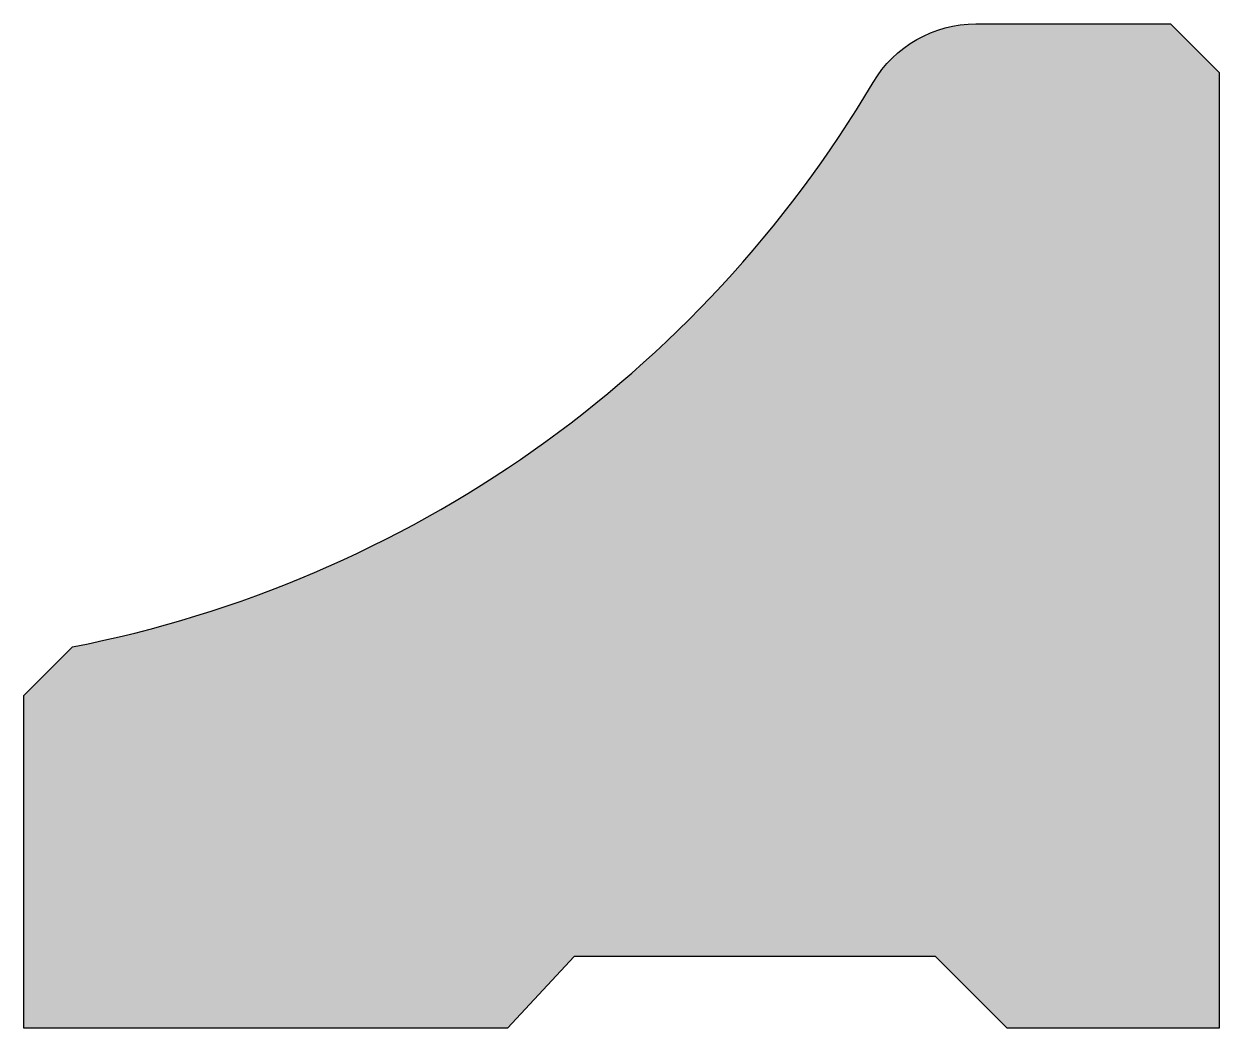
# Model space of a CAD drawing. Header units: metres. Extents: x -0.25 to 0, y 0 to 0.21.
import ezdxf

# ---------------------------------------------------------------- set-up
doc = ezdxf.new("R2010")
doc.units = ezdxf.units.M

msp = doc.modelspace()

# ---------------------------------------------------------------- hatches: boundary and pattern name
msp.add_hatch(color=254).paths.add_polyline_path([(0, 0.19986), (-0.01014, 0.21), (-0.03627, 0.21), (-0.05086, 0.21, 0.264961), (-0.07237, 0.19774, -0.214273), (-0.23984, 0.07973), (-0.24008, 0.07948), (-0.25, 0.06957), (-0.25, 0), (-0.14886, 0), (-0.13489, 0.015), (-0.05931, 0.015), (-0.04431, 0), (0, 0)])

# ---------------------------------------------------------------- linework, layer by layer
msp.add_lwpolyline([(0, 0), (-0.04431, 0), (-0.05931, 0.015), (-0.13489, 0.015), (-0.14886, 0), (-0.25, 0), (-0.25, 0.06957), (-0.24008, 0.07948), (-0.23984, 0.07973, 0.214273), (-0.07237, 0.19774, -0.264961), (-0.05086, 0.21), (-0.03627, 0.21), (-0.01014, 0.21), (0, 0.19986)], format="xyb", close=True)

doc.saveas('drawing.dxf')
